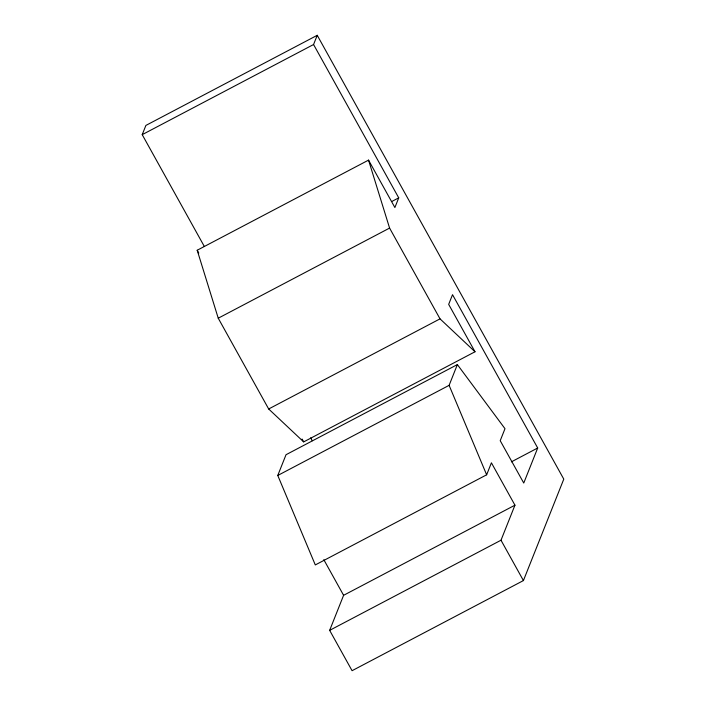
<?xml version="1.0" encoding="UTF-8"?>
<svg xmlns="http://www.w3.org/2000/svg" width="706" height="706" viewBox="0 0 706 706"><rect width="100%" height="100%" fill="white"/><g stroke="black" fill="none" stroke-linecap="round" stroke-linejoin="round"><path stroke-width="1.06" d="M204.352 246.509L142.215 134.652L145.886 125.43L317.232 35.3L563.785 479.127L523.42 580.57L352.073 670.7L329.658 630.352L343.601 595.308L514.948 505.178L491.411 462.818L486.646 474.803L315.3 564.932L277.767 475.465L286.027 454.717L457.373 364.587L504.993 428.692L500.219 440.685L523.755 483.045L537.698 448.001L452.528 294.684L448.672 304.365L475.014 351.773L303.668 441.894L268.677 408.986L218.242 318.203L197.195 250.242L368.541 160.121L394.883 207.529L398.731 197.848L313.561 44.522L317.232 35.3M277.767 475.465L449.113 385.344L457.373 364.587M329.658 630.352L501.004 540.222L514.948 505.178M142.215 134.652L313.561 44.522M391.918 201.431L398.731 197.848M218.242 318.203L389.588 228.073L368.541 160.121M268.677 408.986L440.023 318.856L475.014 351.773M511.418 461.83L537.698 448.001M389.588 228.073L440.023 318.856M501.004 540.222L523.42 580.57M310.649 437.844L312.255 440.738M197.195 250.242L198.774 253.092M302.089 439.053L303.668 441.894M323.816 559.682L343.601 595.308M449.113 385.344L486.646 474.803"/></g></svg>
